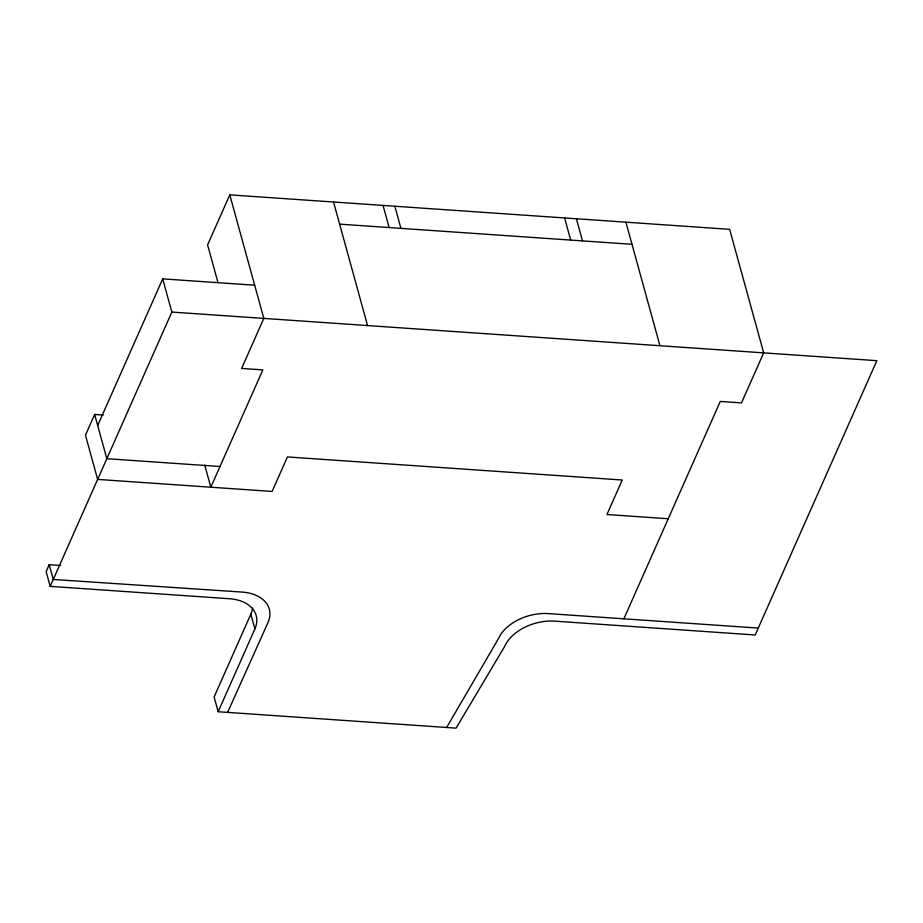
<?xml version="1.0" encoding="UTF-8"?>
<svg xmlns="http://www.w3.org/2000/svg" width="923" height="923" viewBox="0 0 923 923"><rect width="100%" height="100%" fill="white"/><g stroke="black" fill="none" stroke-linecap="round" stroke-linejoin="round"><path stroke-width="1.38" d="M103.238 415.038L94.642 414.45L85.458 435.148L97.642 479.406L272.123 491.44L287.422 456.931L622.24 480.018L606.942 514.526L668.24 518.749M97.688 425.515L162.713 278.873L254.667 285.207M60.653 565.476L49.207 564.714L46.15 571.614L50.211 586.37L229.412 598.727A40.485 26.513 -15.4 0 1 254.898 628.921L218.174 711.737L456.066 728.143L504.823 646.158A40.485 26.513 -15.4 0 1 554.792 621.156L755.21 634.978L876.85 360.674L171.851 312.066L50.211 586.37M623.867 618.814L720.263 401.436L741.492 402.901L763.679 352.874L729.643 229.331L229.781 194.857L207.594 244.895L217.932 282.426M252.59 608.142A40.485 26.513 -15.4 0 1 250.825 614.176L214.113 696.98L218.174 711.737M227.6 712.383L267.947 622.69A41.05 26.882 -15.4 0 0 242.114 592.07L53.269 579.459L49.207 564.714M446.64 727.486L498.455 638.612A40.485 26.513 -15.4 0 1 548.424 613.61L758.268 628.078M339.618 224.139L631.99 244.307M220.009 466.507L106.826 458.696L94.642 414.45M625.898 222.178L659.933 345.721M576.39 218.763L582.482 240.891M564.599 217.943L570.691 240.072M394.836 206.244L400.928 228.373M383.045 205.425L389.137 227.554M333.526 202.01L367.562 325.554M229.781 194.857L263.816 318.4L241.63 368.427L262.847 369.892L210.825 487.206L204.733 465.077M162.713 278.873L171.851 312.066M250.825 614.176L254.898 628.921"/></g></svg>
